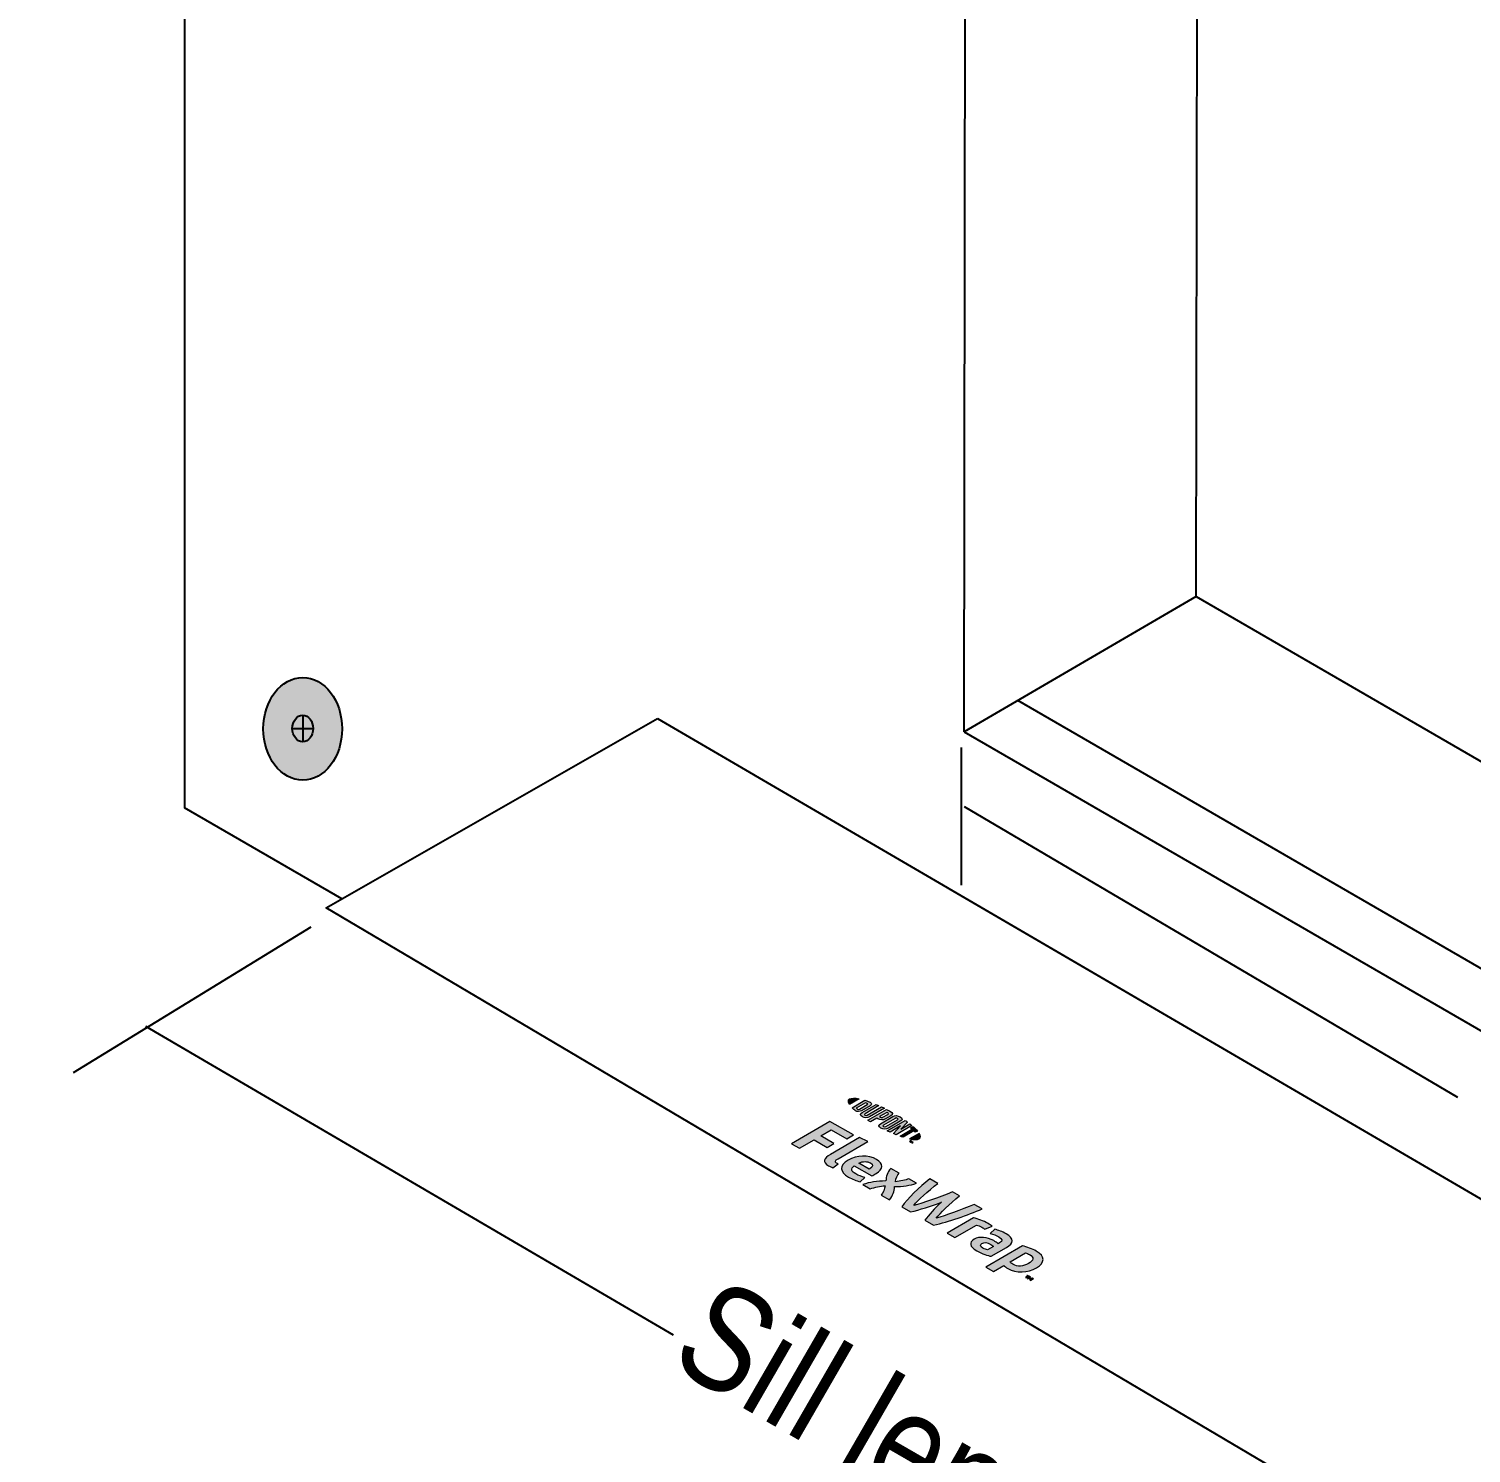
# Model space of a CAD drawing. Header units: inches. Extents: x -26 to 76, y -15 to 22.
# Drawn here: x 1.98 to 3.845, y 5.7 to 7.542 of the extents above; entities that cross this region are included whole.
import ezdxf

# ---------------------------------------------------------------- set-up
doc = ezdxf.new("R2010")
doc.units = ezdxf.units.IN
doc.header["$MEASUREMENT"] = 0
for name, color, linetype, lineweight in [('G-ANNO-TTLB', 7, 'Continuous', 0), ('LOGOS', 7, 'Continuous', 0), ('TYVEK', 7, 'Continuous', 0)]:
    doc.layers.add(name, color=color, linetype=linetype, lineweight=lineweight)

# ---------------------------------------------------------------- blocks, each defined once
blk = doc.blocks.new('Block_117')
at = {"layer": 'TYVEK', "color": 18, "lineweight": 25, "true_color": 0x000000}
for points in [[(2.1878, 7.2129)], [(3.5167, 6.4436)]]:
    blk.add_lwpolyline(points, dxfattribs=at)
blk = doc.blocks.new('Block_127')
at = {"layer": 'TYVEK', "true_color": 0x003b71, "transparency": 33554687}
h = blk.add_hatch(color=156, dxfattribs=at)
h.dxf.hatch_style = 2
edge = h.paths.add_edge_path()
edge.add_ellipse((2.334, 6.6365), major_axis=(0, 0.0664), ratio=0.766948, start_angle=0, end_angle=360)
at = {"layer": 'TYVEK', "color": 252, "lineweight": 25, "true_color": 0x838484}
for p, q in [((2.334, 6.654), (2.334, 6.6198)), ((2.3205, 6.6369), (2.3475, 6.6369))]:
    blk.add_line(p, q, dxfattribs=at)
at = {"layer": 'TYVEK', "color": 18, "lineweight": 25, "true_color": 0x000000}
blk.add_ellipse((2.334, 6.6365), major_axis=(0, 0.0664), ratio=0.766948, dxfattribs=at)
at = {"layer": 'TYVEK', "color": 252, "lineweight": 25, "true_color": 0x838484}
blk.add_ellipse((2.334, 6.6369), major_axis=(0, 0.0171), ratio=0.788846, dxfattribs=at)
blk = doc.blocks.new('Block_125')
at = {"layer": 'TYVEK'}
blk.add_blockref('Block_127', (0, 0), dxfattribs=at)
blk = doc.blocks.new('Block_164')
at = {"layer": 'TYVEK', "color": 240, "lineweight": 25, "true_color": 0xed2327}
blk.add_line((2.8135, 5.8527), (2.131, 6.2517), dxfattribs=at)
blk = doc.blocks.new('Block_567')
at = {"layer": 'LOGOS', "true_color": 0x000000, "transparency": 33554687}
h = blk.add_hatch(color=18, dxfattribs=at)
h.dxf.hatch_style = 2
edge = h.paths.add_edge_path()
edge.add_spline(control_points=[(2.9661, 6.1), (2.9661, 6.1), (3.0157, 6.1288), (3.0157, 6.1288), (3.0157, 6.1288), (3.0462, 6.1114), (3.0462, 6.1114), (3.0462, 6.1114), (3.0375, 6.1063), (3.0375, 6.1063), (3.0375, 6.1063), (3.0173, 6.118), (3.0173, 6.118), (3.0173, 6.118), (3.0039, 6.1101), (3.0039, 6.1101), (3.0039, 6.1101), (3.0209, 6.1004), (3.0209, 6.1004), (3.0209, 6.1004), (3.0122, 6.0954), (3.0122, 6.0954), (3.0122, 6.0954), (2.9952, 6.1051), (2.9952, 6.1051), (2.9952, 6.1051), (2.9764, 6.0942), (2.9764, 6.0942), (2.9764, 6.0942), (2.9661, 6.1), (2.9661, 6.1)], knot_values=[0, 0, 0, 0, 1, 1, 1, 2, 2, 2, 3, 3, 3, 4, 4, 4, 5, 5, 5, 6, 6, 6, 7, 7, 7, 8, 8, 8, 9, 9, 9, 10, 10, 10, 10], degree=3, periodic=0)
h = blk.add_hatch(color=18, dxfattribs=at)
h.dxf.hatch_style = 2
edge = h.paths.add_edge_path()
edge.add_spline(control_points=[(3.0263, 6.0807), (3.0224, 6.0784), (3.0214, 6.0767), (3.0243, 6.075), (3.025, 6.0746), (3.0258, 6.0742), (3.0265, 6.074), (3.0265, 6.074), (3.0195, 6.0691), (3.0195, 6.0691), (3.0179, 6.0697), (3.0154, 6.0708), (3.014, 6.0716), (3.0057, 6.0763), (3.0078, 6.0813), (3.0163, 6.0862), (3.0163, 6.0862), (3.0541, 6.1082), (3.0541, 6.1082), (3.0541, 6.1082), (3.0645, 6.1029), (3.0645, 6.1029), (3.0645, 6.1029), (3.0263, 6.0807), (3.0263, 6.0807)], knot_values=[0, 0, 0, 0, 1, 1, 1, 2, 2, 2, 3, 3, 3, 4, 4, 4, 5, 5, 5, 6, 6, 6, 7, 7, 7, 8, 8, 8, 8], degree=3, periodic=0)
h = blk.add_hatch(color=18, dxfattribs=at)
h.dxf.hatch_style = 2
edge = h.paths.add_edge_path()
edge.add_spline(control_points=[(3.053, 6.0751), (3.053, 6.0751), (3.0666, 6.0673), (3.0666, 6.0673), (3.0666, 6.0673), (3.0674, 6.0678), (3.0674, 6.0678), (3.0714, 6.0701), (3.0722, 6.073), (3.0682, 6.0752), (3.0641, 6.0776), (3.0585, 6.0775), (3.053, 6.0751)], knot_values=[0, 0, 0, 0, 1, 1, 1, 2, 2, 2, 3, 3, 3, 4, 4, 4, 4], degree=3, periodic=0)
edge = h.paths.add_edge_path()
edge.add_spline(control_points=[(3.0547, 6.051), (3.0501, 6.052), (3.0445, 6.0541), (3.0398, 6.0568), (3.0282, 6.0634), (3.0276, 6.0721), (3.0394, 6.0789), (3.0506, 6.0855), (3.0655, 6.0858), (3.076, 6.0798), (3.0854, 6.0744), (3.0849, 6.067), (3.0754, 6.0615), (3.0733, 6.0603), (3.0713, 6.0593), (3.0698, 6.0586), (3.0698, 6.0586), (3.0472, 6.0715), (3.0472, 6.0715), (3.0424, 6.0677), (3.0433, 6.0643), (3.049, 6.061), (3.0525, 6.059), (3.0566, 6.0575), (3.061, 6.0565), (3.061, 6.0565), (3.0547, 6.051), (3.0547, 6.051)], knot_values=[0, 0, 0, 0, 1, 1, 1, 2, 2, 2, 3, 3, 3, 4, 4, 4, 5, 5, 5, 6, 6, 6, 7, 7, 7, 8, 8, 8, 9, 9, 9, 9], degree=3, periodic=0)
h = blk.add_hatch(color=18, dxfattribs=at)
h.dxf.hatch_style = 2
edge = h.paths.add_edge_path()
edge.add_spline(control_points=[(3.088, 6.052), (3.0885, 6.0578), (3.0896, 6.0628), (3.0945, 6.0682), (3.0945, 6.0682), (3.1051, 6.0621), (3.1051, 6.0621), (3.1028, 6.0597), (3.1012, 6.0551), (3.1003, 6.0509), (3.1068, 6.0517), (3.1133, 6.0528), (3.1178, 6.0548), (3.1178, 6.0548), (3.1278, 6.0491), (3.1278, 6.0491), (3.1185, 6.0459), (3.1102, 6.0447), (3.0994, 6.0446), (3.0988, 6.0383), (3.0973, 6.0334), (3.0928, 6.0274), (3.0928, 6.0274), (3.0821, 6.0335), (3.0821, 6.0335), (3.0846, 6.0366), (3.0863, 6.0418), (3.0872, 6.0457), (3.0806, 6.045), (3.0738, 6.0441), (3.0678, 6.0417), (3.0678, 6.0417), (3.0582, 6.0472), (3.0582, 6.0472), (3.0673, 6.0505), (3.0764, 6.0518), (3.088, 6.052)], knot_values=[0, 0, 0, 0, 1, 1, 1, 2, 2, 2, 3, 3, 3, 4, 4, 4, 5, 5, 5, 6, 6, 6, 7, 7, 7, 8, 8, 8, 9, 9, 9, 10, 10, 10, 11, 11, 11, 12, 12, 12, 12], degree=3, periodic=0)
h = blk.add_hatch(color=18, dxfattribs=at)
h.dxf.hatch_style = 2
edge = h.paths.add_edge_path()
edge.add_spline(control_points=[(3.2023, 6.0217), (3.2023, 6.0217), (3.2127, 6.0157), (3.2127, 6.0157), (3.1935, 6.0077), (3.1693, 5.9991), (3.1496, 5.9947), (3.1496, 5.9947), (3.1384, 6.0011), (3.1384, 6.0011), (3.1438, 6.0083), (3.151, 6.0161), (3.16, 6.0244), (3.1457, 6.0192), (3.1322, 6.0149), (3.1198, 6.0118), (3.1198, 6.0118), (3.1086, 6.0183), (3.1086, 6.0183), (3.1164, 6.0295), (3.1309, 6.0437), (3.1447, 6.0548), (3.1447, 6.0548), (3.1551, 6.0488), (3.1551, 6.0488), (3.1423, 6.0389), (3.1296, 6.0268), (3.1242, 6.0204), (3.1356, 6.0234), (3.1566, 6.0301), (3.1742, 6.0379), (3.1742, 6.0379), (3.1833, 6.0326), (3.1833, 6.0326), (3.17, 6.0224), (3.1583, 6.0103), (3.1532, 6.0037), (3.1644, 6.0069), (3.1852, 6.0143), (3.2023, 6.0217)], knot_values=[0, 0, 0, 0, 1, 1, 1, 2, 2, 2, 3, 3, 3, 4, 4, 4, 5, 5, 5, 6, 6, 6, 7, 7, 7, 8, 8, 8, 9, 9, 9, 10, 10, 10, 11, 11, 11, 12, 12, 12, 13, 13, 13, 13], degree=3, periodic=0)
h = blk.add_hatch(color=18, dxfattribs=at)
h.dxf.hatch_style = 2
edge = h.paths.add_edge_path()
edge.add_spline(control_points=[(3.2196, 5.9973), (3.2221, 5.9959), (3.2243, 5.9943), (3.2254, 5.9933), (3.2254, 5.9933), (3.2159, 5.9895), (3.2159, 5.9895), (3.2151, 5.9904), (3.2138, 5.9913), (3.2123, 5.9922), (3.2096, 5.9937), (3.2073, 5.9945), (3.2051, 5.9949), (3.2051, 5.9949), (3.1774, 5.9788), (3.1774, 5.9788), (3.1774, 5.9788), (3.1675, 5.9844), (3.1675, 5.9844), (3.1675, 5.9844), (3.2014, 6.0041), (3.2014, 6.0041), (3.2072, 6.003), (3.2144, 6.0003), (3.2196, 5.9973)], knot_values=[0, 0, 0, 0, 1, 1, 1, 2, 2, 2, 3, 3, 3, 4, 4, 4, 5, 5, 5, 6, 6, 6, 7, 7, 7, 8, 8, 8, 8], degree=3, periodic=0)
h = blk.add_hatch(color=18, dxfattribs=at)
h.dxf.hatch_style = 2
edge = h.paths.add_edge_path()
edge.add_spline(control_points=[(3.2196, 5.9628), (3.2196, 5.9628), (3.2272, 5.9672), (3.2272, 5.9672), (3.2259, 5.9683), (3.2244, 5.9695), (3.2227, 5.9704), (3.2194, 5.9723), (3.2155, 5.9731), (3.2122, 5.9711), (3.2092, 5.9694), (3.2098, 5.9673), (3.2136, 5.9651), (3.2158, 5.9639), (3.218, 5.9631), (3.2196, 5.9628)], knot_values=[0, 0, 0, 0, 1, 1, 1, 2, 2, 2, 3, 3, 3, 4, 4, 4, 5, 5, 5, 5], degree=3, periodic=0)
edge = h.paths.add_edge_path()
edge.add_spline(control_points=[(3.2056, 5.9616), (3.1958, 5.9672), (3.1956, 5.9728), (3.202, 5.9765), (3.209, 5.9806), (3.2189, 5.9796), (3.2276, 5.9748), (3.2296, 5.9736), (3.2318, 5.972), (3.2333, 5.9708), (3.2333, 5.9708), (3.235, 5.9718), (3.235, 5.9718), (3.2394, 5.9743), (3.2389, 5.9769), (3.2341, 5.9796), (3.231, 5.9815), (3.2271, 5.9831), (3.223, 5.9841), (3.223, 5.9841), (3.2289, 5.9895), (3.2289, 5.9895), (3.2332, 5.9885), (3.239, 5.9862), (3.2434, 5.9837), (3.2539, 5.9777), (3.2536, 5.9714), (3.244, 5.9659), (3.244, 5.9659), (3.2243, 5.9545), (3.2243, 5.9545), (3.2199, 5.9553), (3.2127, 5.9575), (3.2056, 5.9616)], knot_values=[0, 0, 0, 0, 1, 1, 1, 2, 2, 2, 3, 3, 3, 4, 4, 4, 5, 5, 5, 6, 6, 6, 7, 7, 7, 8, 8, 8, 9, 9, 9, 10, 10, 10, 11, 11, 11, 11], degree=3, periodic=0)
h = blk.add_hatch(color=18, dxfattribs=at)
h.dxf.hatch_style = 2
edge = h.paths.add_edge_path()
edge.add_spline(control_points=[(3.2522, 5.9442), (3.2585, 5.9406), (3.2652, 5.9411), (3.2725, 5.9453), (3.2789, 5.949), (3.2804, 5.9531), (3.2739, 5.9568), (3.2722, 5.9578), (3.2705, 5.9584), (3.2684, 5.9589), (3.2684, 5.9589), (3.2486, 5.9474), (3.2486, 5.9474), (3.2494, 5.9463), (3.2501, 5.9454), (3.2522, 5.9442)], knot_values=[0, 0, 0, 0, 1, 1, 1, 2, 2, 2, 3, 3, 3, 4, 4, 4, 5, 5, 5, 5], degree=3, periodic=0)
edge = h.paths.add_edge_path()
edge.add_spline(control_points=[(3.2457, 5.9387), (3.2432, 5.9402), (3.2417, 5.9413), (3.2406, 5.9427), (3.2406, 5.9427), (3.2271, 5.9349), (3.2271, 5.9349), (3.2271, 5.9349), (3.2173, 5.9405), (3.2173, 5.9405), (3.2173, 5.9405), (3.2646, 5.968), (3.2646, 5.968), (3.2705, 5.9667), (3.2774, 5.9641), (3.2825, 5.9612), (3.2942, 5.9545), (3.2941, 5.9463), (3.2828, 5.9398), (3.2712, 5.933), (3.2568, 5.9323), (3.2457, 5.9387)], knot_values=[0, 0, 0, 0, 1, 1, 1, 2, 2, 2, 3, 3, 3, 4, 4, 4, 5, 5, 5, 6, 6, 6, 7, 7, 7, 7], degree=3, periodic=0)
h = blk.add_hatch(color=18, dxfattribs=at)
h.dxf.hatch_style = 2
edge = h.paths.add_edge_path()
edge.add_spline(control_points=[(3.2755, 5.9274), (3.275, 5.9267), (3.2747, 5.9261), (3.2745, 5.9255), (3.2756, 5.9256), (3.2765, 5.9258), (3.2777, 5.9261), (3.2777, 5.9261), (3.2788, 5.9255), (3.2788, 5.9255), (3.2788, 5.9255), (3.2751, 5.9234), (3.2751, 5.9234), (3.2751, 5.9234), (3.2742, 5.9239), (3.2742, 5.9239), (3.2742, 5.9239), (3.2759, 5.9249), (3.2759, 5.9249), (3.2759, 5.9249), (3.2765, 5.9252), (3.2765, 5.9252), (3.2757, 5.9251), (3.2747, 5.9249), (3.274, 5.9248), (3.274, 5.9248), (3.2733, 5.9252), (3.2733, 5.9252), (3.2735, 5.9257), (3.2737, 5.9262), (3.274, 5.9267), (3.274, 5.9267), (3.2734, 5.9263), (3.2734, 5.9263), (3.2734, 5.9263), (3.2717, 5.9253), (3.2717, 5.9253), (3.2717, 5.9253), (3.2708, 5.9259), (3.2708, 5.9259), (3.2708, 5.9259), (3.2745, 5.928), (3.2745, 5.928), (3.2745, 5.928), (3.2755, 5.9274), (3.2755, 5.9274)], knot_values=[0, 0, 0, 0, 1, 1, 1, 2, 2, 2, 3, 3, 3, 4, 4, 4, 5, 5, 5, 6, 6, 6, 7, 7, 7, 8, 8, 8, 9, 9, 9, 10, 10, 10, 11, 11, 11, 12, 12, 12, 13, 13, 13, 14, 14, 14, 15, 15, 15, 15], degree=3, periodic=0)
edge = h.paths.add_edge_path()
edge.add_spline(control_points=[(3.2713, 5.9289), (3.2713, 5.9289), (3.2703, 5.9295), (3.2703, 5.9295), (3.2703, 5.9295), (3.2711, 5.9299), (3.2711, 5.9299), (3.2711, 5.9299), (3.2741, 5.9282), (3.2741, 5.9282), (3.2741, 5.9282), (3.2733, 5.9278), (3.2733, 5.9278), (3.2733, 5.9278), (3.2723, 5.9283), (3.2723, 5.9283), (3.2723, 5.9283), (3.2694, 5.9267), (3.2694, 5.9267), (3.2694, 5.9267), (3.2684, 5.9272), (3.2684, 5.9272), (3.2684, 5.9272), (3.2713, 5.9289), (3.2713, 5.9289)], knot_values=[0, 0, 0, 0, 1, 1, 1, 2, 2, 2, 3, 3, 3, 4, 4, 4, 5, 5, 5, 6, 6, 6, 7, 7, 7, 8, 8, 8, 8], degree=3, periodic=0)
at = {"layer": 'LOGOS'}
for points, knots in [([(2.9661, 6.1), (2.9661, 6.1), (3.0157, 6.1288), (3.0157, 6.1288), (3.0157, 6.1288), (3.0462, 6.1114), (3.0462, 6.1114), (3.0462, 6.1114), (3.0375, 6.1063), (3.0375, 6.1063), (3.0375, 6.1063), (3.0173, 6.118), (3.0173, 6.118), (3.0173, 6.118), (3.0039, 6.1101), (3.0039, 6.1101), (3.0039, 6.1101), (3.0209, 6.1004), (3.0209, 6.1004), (3.0209, 6.1004), (3.0122, 6.0954), (3.0122, 6.0954), (3.0122, 6.0954), (2.9952, 6.1051), (2.9952, 6.1051), (2.9952, 6.1051), (2.9764, 6.0942), (2.9764, 6.0942), (2.9764, 6.0942), (2.9661, 6.1), (2.9661, 6.1)], [0, 0, 0, 0, 1, 1, 1, 2, 2, 2, 3, 3, 3, 4, 4, 4, 5, 5, 5, 6, 6, 6, 7, 7, 7, 8, 8, 8, 9, 9, 9, 10, 10, 10, 10]), ([(3.0263, 6.0807), (3.0224, 6.0784), (3.0214, 6.0767), (3.0243, 6.075), (3.025, 6.0746), (3.0258, 6.0742), (3.0265, 6.074), (3.0265, 6.074), (3.0195, 6.0691), (3.0195, 6.0691), (3.0179, 6.0697), (3.0154, 6.0708), (3.014, 6.0716), (3.0057, 6.0763), (3.0078, 6.0813), (3.0163, 6.0862), (3.0163, 6.0862), (3.0541, 6.1082), (3.0541, 6.1082), (3.0541, 6.1082), (3.0645, 6.1029), (3.0645, 6.1029), (3.0645, 6.1029), (3.0263, 6.0807), (3.0263, 6.0807)], [0, 0, 0, 0, 1, 1, 1, 2, 2, 2, 3, 3, 3, 4, 4, 4, 5, 5, 5, 6, 6, 6, 7, 7, 7, 8, 8, 8, 8]), ([(3.0547, 6.051), (3.0501, 6.052), (3.0445, 6.0541), (3.0398, 6.0568), (3.0282, 6.0634), (3.0276, 6.0721), (3.0394, 6.0789), (3.0506, 6.0855), (3.0655, 6.0858), (3.076, 6.0798), (3.0854, 6.0744), (3.0849, 6.067), (3.0754, 6.0615), (3.0733, 6.0603), (3.0713, 6.0593), (3.0698, 6.0586), (3.0698, 6.0586), (3.0472, 6.0715), (3.0472, 6.0715), (3.0424, 6.0677), (3.0433, 6.0643), (3.049, 6.061), (3.0525, 6.059), (3.0566, 6.0575), (3.061, 6.0565), (3.061, 6.0565), (3.0547, 6.051), (3.0547, 6.051)], [0, 0, 0, 0, 1, 1, 1, 2, 2, 2, 3, 3, 3, 4, 4, 4, 5, 5, 5, 6, 6, 6, 7, 7, 7, 8, 8, 8, 9, 9, 9, 9]), ([(3.053, 6.0751), (3.053, 6.0751), (3.0666, 6.0673), (3.0666, 6.0673), (3.0666, 6.0673), (3.0674, 6.0678), (3.0674, 6.0678), (3.0714, 6.0701), (3.0722, 6.073), (3.0682, 6.0752), (3.0641, 6.0776), (3.0585, 6.0775), (3.053, 6.0751)], [0, 0, 0, 0, 1, 1, 1, 2, 2, 2, 3, 3, 3, 4, 4, 4, 4]), ([(3.088, 6.052), (3.0885, 6.0578), (3.0896, 6.0628), (3.0945, 6.0682), (3.0945, 6.0682), (3.1051, 6.0621), (3.1051, 6.0621), (3.1028, 6.0597), (3.1012, 6.0551), (3.1003, 6.0509), (3.1068, 6.0517), (3.1133, 6.0528), (3.1178, 6.0548), (3.1178, 6.0548), (3.1278, 6.0491), (3.1278, 6.0491), (3.1185, 6.0459), (3.1102, 6.0447), (3.0994, 6.0446), (3.0988, 6.0383), (3.0973, 6.0334), (3.0928, 6.0274), (3.0928, 6.0274), (3.0821, 6.0335), (3.0821, 6.0335), (3.0846, 6.0366), (3.0863, 6.0418), (3.0872, 6.0457), (3.0806, 6.045), (3.0738, 6.0441), (3.0678, 6.0417), (3.0678, 6.0417), (3.0582, 6.0472), (3.0582, 6.0472), (3.0673, 6.0505), (3.0764, 6.0518), (3.088, 6.052)], [0, 0, 0, 0, 1, 1, 1, 2, 2, 2, 3, 3, 3, 4, 4, 4, 5, 5, 5, 6, 6, 6, 7, 7, 7, 8, 8, 8, 9, 9, 9, 10, 10, 10, 11, 11, 11, 12, 12, 12, 12]), ([(3.2023, 6.0217), (3.2023, 6.0217), (3.2127, 6.0157), (3.2127, 6.0157), (3.1935, 6.0077), (3.1693, 5.9991), (3.1496, 5.9947), (3.1496, 5.9947), (3.1384, 6.0011), (3.1384, 6.0011), (3.1438, 6.0083), (3.151, 6.0161), (3.16, 6.0244), (3.1457, 6.0192), (3.1322, 6.0149), (3.1198, 6.0118), (3.1198, 6.0118), (3.1086, 6.0183), (3.1086, 6.0183), (3.1164, 6.0295), (3.1309, 6.0437), (3.1447, 6.0548), (3.1447, 6.0548), (3.1551, 6.0488), (3.1551, 6.0488), (3.1423, 6.0389), (3.1296, 6.0268), (3.1242, 6.0204), (3.1356, 6.0234), (3.1566, 6.0301), (3.1742, 6.0379), (3.1742, 6.0379), (3.1833, 6.0326), (3.1833, 6.0326), (3.17, 6.0224), (3.1583, 6.0103), (3.1532, 6.0037), (3.1644, 6.0069), (3.1852, 6.0143), (3.2023, 6.0217)], [0, 0, 0, 0, 1, 1, 1, 2, 2, 2, 3, 3, 3, 4, 4, 4, 5, 5, 5, 6, 6, 6, 7, 7, 7, 8, 8, 8, 9, 9, 9, 10, 10, 10, 11, 11, 11, 12, 12, 12, 13, 13, 13, 13]), ([(3.2196, 5.9973), (3.2221, 5.9959), (3.2243, 5.9943), (3.2254, 5.9933), (3.2254, 5.9933), (3.2159, 5.9895), (3.2159, 5.9895), (3.2151, 5.9904), (3.2138, 5.9913), (3.2123, 5.9922), (3.2096, 5.9937), (3.2073, 5.9945), (3.2051, 5.9949), (3.2051, 5.9949), (3.1774, 5.9788), (3.1774, 5.9788), (3.1774, 5.9788), (3.1675, 5.9844), (3.1675, 5.9844), (3.1675, 5.9844), (3.2014, 6.0041), (3.2014, 6.0041), (3.2072, 6.003), (3.2144, 6.0003), (3.2196, 5.9973)], [0, 0, 0, 0, 1, 1, 1, 2, 2, 2, 3, 3, 3, 4, 4, 4, 5, 5, 5, 6, 6, 6, 7, 7, 7, 8, 8, 8, 8]), ([(3.2056, 5.9616), (3.1958, 5.9672), (3.1956, 5.9728), (3.202, 5.9765), (3.209, 5.9806), (3.2189, 5.9796), (3.2276, 5.9748), (3.2296, 5.9736), (3.2318, 5.972), (3.2333, 5.9708), (3.2333, 5.9708), (3.235, 5.9718), (3.235, 5.9718), (3.2394, 5.9743), (3.2389, 5.9769), (3.2341, 5.9796), (3.231, 5.9815), (3.2271, 5.9831), (3.223, 5.9841), (3.223, 5.9841), (3.2289, 5.9895), (3.2289, 5.9895), (3.2332, 5.9885), (3.239, 5.9862), (3.2434, 5.9837), (3.2539, 5.9777), (3.2536, 5.9714), (3.244, 5.9659), (3.244, 5.9659), (3.2243, 5.9545), (3.2243, 5.9545), (3.2199, 5.9553), (3.2127, 5.9575), (3.2056, 5.9616)], [0, 0, 0, 0, 1, 1, 1, 2, 2, 2, 3, 3, 3, 4, 4, 4, 5, 5, 5, 6, 6, 6, 7, 7, 7, 8, 8, 8, 9, 9, 9, 10, 10, 10, 11, 11, 11, 11]), ([(3.2196, 5.9628), (3.2196, 5.9628), (3.2272, 5.9672), (3.2272, 5.9672), (3.2259, 5.9683), (3.2244, 5.9695), (3.2227, 5.9704), (3.2194, 5.9723), (3.2155, 5.9731), (3.2122, 5.9711), (3.2092, 5.9694), (3.2098, 5.9673), (3.2136, 5.9651), (3.2158, 5.9639), (3.218, 5.9631), (3.2196, 5.9628)], [0, 0, 0, 0, 1, 1, 1, 2, 2, 2, 3, 3, 3, 4, 4, 4, 5, 5, 5, 5]), ([(3.2457, 5.9387), (3.2432, 5.9402), (3.2417, 5.9413), (3.2406, 5.9427), (3.2406, 5.9427), (3.2271, 5.9349), (3.2271, 5.9349), (3.2271, 5.9349), (3.2173, 5.9405), (3.2173, 5.9405), (3.2173, 5.9405), (3.2646, 5.968), (3.2646, 5.968), (3.2705, 5.9667), (3.2774, 5.9641), (3.2825, 5.9612), (3.2942, 5.9545), (3.2941, 5.9463), (3.2828, 5.9398), (3.2712, 5.933), (3.2568, 5.9323), (3.2457, 5.9387)], [0, 0, 0, 0, 1, 1, 1, 2, 2, 2, 3, 3, 3, 4, 4, 4, 5, 5, 5, 6, 6, 6, 7, 7, 7, 7]), ([(3.2522, 5.9442), (3.2585, 5.9406), (3.2652, 5.9411), (3.2725, 5.9453), (3.2789, 5.949), (3.2804, 5.9531), (3.2739, 5.9568), (3.2722, 5.9578), (3.2705, 5.9584), (3.2684, 5.9589), (3.2684, 5.9589), (3.2486, 5.9474), (3.2486, 5.9474), (3.2494, 5.9463), (3.2501, 5.9454), (3.2522, 5.9442)], [0, 0, 0, 0, 1, 1, 1, 2, 2, 2, 3, 3, 3, 4, 4, 4, 5, 5, 5, 5]), ([(3.2713, 5.9289), (3.2713, 5.9289), (3.2703, 5.9295), (3.2703, 5.9295), (3.2703, 5.9295), (3.2711, 5.9299), (3.2711, 5.9299), (3.2711, 5.9299), (3.2741, 5.9282), (3.2741, 5.9282), (3.2741, 5.9282), (3.2733, 5.9278), (3.2733, 5.9278), (3.2733, 5.9278), (3.2723, 5.9283), (3.2723, 5.9283), (3.2723, 5.9283), (3.2694, 5.9267), (3.2694, 5.9267), (3.2694, 5.9267), (3.2684, 5.9272), (3.2684, 5.9272), (3.2684, 5.9272), (3.2713, 5.9289), (3.2713, 5.9289)], [0, 0, 0, 0, 1, 1, 1, 2, 2, 2, 3, 3, 3, 4, 4, 4, 5, 5, 5, 6, 6, 6, 7, 7, 7, 8, 8, 8, 8]), ([(3.2755, 5.9274), (3.275, 5.9267), (3.2747, 5.9261), (3.2745, 5.9255), (3.2756, 5.9256), (3.2765, 5.9258), (3.2777, 5.9261), (3.2777, 5.9261), (3.2788, 5.9255), (3.2788, 5.9255), (3.2788, 5.9255), (3.2751, 5.9234), (3.2751, 5.9234), (3.2751, 5.9234), (3.2742, 5.9239), (3.2742, 5.9239), (3.2742, 5.9239), (3.2759, 5.9249), (3.2759, 5.9249), (3.2759, 5.9249), (3.2765, 5.9252), (3.2765, 5.9252), (3.2757, 5.9251), (3.2747, 5.9249), (3.274, 5.9248), (3.274, 5.9248), (3.2733, 5.9252), (3.2733, 5.9252), (3.2735, 5.9257), (3.2737, 5.9262), (3.274, 5.9267), (3.274, 5.9267), (3.2734, 5.9263), (3.2734, 5.9263), (3.2734, 5.9263), (3.2717, 5.9253), (3.2717, 5.9253), (3.2717, 5.9253), (3.2708, 5.9259), (3.2708, 5.9259), (3.2708, 5.9259), (3.2745, 5.928), (3.2745, 5.928), (3.2745, 5.928), (3.2755, 5.9274), (3.2755, 5.9274)], [0, 0, 0, 0, 1, 1, 1, 2, 2, 2, 3, 3, 3, 4, 4, 4, 5, 5, 5, 6, 6, 6, 7, 7, 7, 8, 8, 8, 9, 9, 9, 10, 10, 10, 11, 11, 11, 12, 12, 12, 13, 13, 13, 14, 14, 14, 15, 15, 15, 15])]:
    blk.add_open_spline(points, degree=3, knots=knots, dxfattribs=at)
blk = doc.blocks.new('Block_568')
at = {"layer": 'LOGOS', "true_color": 0x000000, "transparency": 33554687}
h = blk.add_hatch(color=18, dxfattribs=at)
h.dxf.hatch_style = 2
edge = h.paths.add_edge_path()
edge.add_spline(control_points=[(3.0412, 6.158), (3.0389, 6.1567), (3.039, 6.1542), (3.0411, 6.1509), (3.0411, 6.1509), (3.0535, 6.1581), (3.0535, 6.1581), (3.0478, 6.1593), (3.0435, 6.1593), (3.0412, 6.158)], knot_values=[0, 0, 0, 0, 1, 1, 1, 2, 2, 2, 3, 3, 3, 3], degree=3, periodic=0)
h = blk.add_hatch(color=18, dxfattribs=at)
h.dxf.hatch_style = 2
edge = h.paths.add_edge_path()
edge.add_spline(control_points=[(3.0539, 6.1448), (3.053, 6.1443), (3.0521, 6.1444), (3.0514, 6.1448), (3.0509, 6.1451), (3.0502, 6.1457), (3.0497, 6.1462), (3.0497, 6.1462), (3.0616, 6.1531), (3.0616, 6.1531), (3.0625, 6.1528), (3.0635, 6.1525), (3.064, 6.1521), (3.0647, 6.1517), (3.065, 6.1512), (3.064, 6.1507), (3.064, 6.1507), (3.0539, 6.1448), (3.0539, 6.1448)], knot_values=[0, 0, 0, 0, 1, 1, 1, 2, 2, 2, 3, 3, 3, 4, 4, 4, 5, 5, 5, 6, 6, 6, 6], degree=3, periodic=0)
edge = h.paths.add_edge_path()
edge.add_spline(control_points=[(3.0676, 6.1537), (3.0665, 6.1543), (3.0646, 6.155), (3.0609, 6.1562), (3.0609, 6.1562), (3.0444, 6.1466), (3.0444, 6.1466), (3.0462, 6.1447), (3.0476, 6.1434), (3.0487, 6.1427), (3.0512, 6.1413), (3.0542, 6.1414), (3.0566, 6.1428), (3.0566, 6.1428), (3.0676, 6.1491), (3.0676, 6.1491), (3.07, 6.1506), (3.0701, 6.1523), (3.0676, 6.1537)], knot_values=[0, 0, 0, 0, 1, 1, 1, 2, 2, 2, 3, 3, 3, 4, 4, 4, 5, 5, 5, 6, 6, 6, 6], degree=3, periodic=0)
h = blk.add_hatch(color=18, dxfattribs=at)
h.dxf.hatch_style = 2
edge = h.paths.add_edge_path()
edge.add_spline(control_points=[(3.0638, 6.1369), (3.0629, 6.1363), (3.0619, 6.1362), (3.0609, 6.1369), (3.0599, 6.1377), (3.06, 6.1382), (3.0612, 6.1388), (3.0612, 6.1388), (3.0791, 6.1493), (3.0791, 6.1493), (3.0783, 6.1497), (3.0763, 6.1505), (3.0754, 6.1509), (3.0754, 6.1509), (3.0572, 6.1403), (3.0572, 6.1403), (3.0543, 6.1387), (3.0546, 6.1372), (3.0576, 6.135), (3.0603, 6.1331), (3.0638, 6.1329), (3.067, 6.1348), (3.067, 6.1348), (3.0862, 6.1459), (3.0862, 6.1459), (3.0855, 6.1462), (3.0832, 6.1474), (3.0825, 6.1477), (3.0825, 6.1477), (3.0638, 6.1369), (3.0638, 6.1369)], knot_values=[0, 0, 0, 0, 1, 1, 1, 2, 2, 2, 3, 3, 3, 4, 4, 4, 5, 5, 5, 6, 6, 6, 7, 7, 7, 8, 8, 8, 9, 9, 9, 10, 10, 10, 10], degree=3, periodic=0)
h = blk.add_hatch(color=18, dxfattribs=at)
h.dxf.hatch_style = 2
edge = h.paths.add_edge_path()
edge.add_spline(control_points=[(3.0842, 6.1343), (3.0832, 6.1337), (3.0823, 6.1336), (3.0809, 6.1344), (3.0809, 6.1344), (3.0797, 6.1351), (3.0797, 6.1351), (3.0797, 6.1351), (3.0892, 6.1406), (3.0892, 6.1406), (3.0898, 6.1403), (3.0901, 6.1402), (3.0904, 6.14), (3.0919, 6.1391), (3.0916, 6.1386), (3.0906, 6.138), (3.0906, 6.138), (3.0842, 6.1343), (3.0842, 6.1343)], knot_values=[0, 0, 0, 0, 1, 1, 1, 2, 2, 2, 3, 3, 3, 4, 4, 4, 5, 5, 5, 6, 6, 6, 6], degree=3, periodic=0)
edge = h.paths.add_edge_path()
edge.add_spline(control_points=[(3.094, 6.1418), (3.0934, 6.1422), (3.0911, 6.1434), (3.089, 6.1445), (3.089, 6.1445), (3.0648, 6.1304), (3.0648, 6.1304), (3.0655, 6.13), (3.0672, 6.1289), (3.0681, 6.1284), (3.0681, 6.1284), (3.0763, 6.1331), (3.0763, 6.1331), (3.0763, 6.1331), (3.0777, 6.1324), (3.0777, 6.1324), (3.0813, 6.1303), (3.0843, 6.1304), (3.0874, 6.1322), (3.0874, 6.1322), (3.0945, 6.1363), (3.0945, 6.1363), (3.0975, 6.138), (3.0974, 6.1399), (3.094, 6.1418)], knot_values=[0, 0, 0, 0, 1, 1, 1, 2, 2, 2, 3, 3, 3, 4, 4, 4, 5, 5, 5, 6, 6, 6, 7, 7, 7, 8, 8, 8, 8], degree=3, periodic=0)
h = blk.add_hatch(color=18, dxfattribs=at)
h.dxf.hatch_style = 2
edge = h.paths.add_edge_path()
edge.add_spline(control_points=[(3.088, 6.1224), (3.0871, 6.1218), (3.0862, 6.1217), (3.085, 6.1224), (3.0837, 6.1231), (3.0839, 6.1236), (3.0849, 6.1242), (3.0849, 6.1242), (3.1, 6.1329), (3.1, 6.1329), (3.1009, 6.1335), (3.1018, 6.1336), (3.103, 6.1329), (3.1042, 6.1322), (3.104, 6.1317), (3.1031, 6.1311), (3.1031, 6.1311), (3.088, 6.1224), (3.088, 6.1224)], knot_values=[0, 0, 0, 0, 1, 1, 1, 2, 2, 2, 3, 3, 3, 4, 4, 4, 5, 5, 5, 6, 6, 6, 6], degree=3, periodic=0)
edge = h.paths.add_edge_path()
edge.add_spline(control_points=[(3.1064, 6.1348), (3.1034, 6.1367), (3.1001, 6.137), (3.0969, 6.1352), (3.0969, 6.1352), (3.0811, 6.126), (3.0811, 6.126), (3.0778, 6.124), (3.0781, 6.1223), (3.0816, 6.1204), (3.085, 6.1186), (3.088, 6.1184), (3.0915, 6.1204), (3.0915, 6.1204), (3.1066, 6.1292), (3.1066, 6.1292), (3.11, 6.1312), (3.1097, 6.1328), (3.1064, 6.1348)], knot_values=[0, 0, 0, 0, 1, 1, 1, 2, 2, 2, 3, 3, 3, 4, 4, 4, 5, 5, 5, 6, 6, 6, 6], degree=3, periodic=0)
h = blk.add_hatch(color=18, dxfattribs=at)
h.dxf.hatch_style = 2
edge = h.paths.add_edge_path()
edge.add_spline(control_points=[(3.1075, 6.1187), (3.1075, 6.1187), (3.116, 6.128), (3.116, 6.128), (3.1151, 6.1287), (3.1139, 6.1295), (3.1131, 6.1301), (3.1131, 6.1301), (3.0899, 6.1166), (3.0899, 6.1166), (3.0906, 6.1163), (3.0925, 6.1154), (3.0935, 6.1149), (3.0935, 6.1149), (3.1069, 6.123), (3.1069, 6.123), (3.1069, 6.123), (3.0978, 6.1131), (3.0978, 6.1131), (3.0988, 6.1127), (3.1003, 6.1121), (3.1012, 6.1117), (3.1012, 6.1117), (3.1216, 6.1235), (3.1216, 6.1235), (3.1209, 6.1241), (3.1196, 6.1252), (3.119, 6.1257), (3.119, 6.1257), (3.1075, 6.1187), (3.1075, 6.1187)], knot_values=[0, 0, 0, 0, 1, 1, 1, 2, 2, 2, 3, 3, 3, 4, 4, 4, 5, 5, 5, 6, 6, 6, 7, 7, 7, 8, 8, 8, 9, 9, 9, 10, 10, 10, 10], degree=3, periodic=0)
h = blk.add_hatch(color=18, dxfattribs=at)
h.dxf.hatch_style = 2
edge = h.paths.add_edge_path()
edge.add_spline(control_points=[(3.1198, 6.1205), (3.1205, 6.1199), (3.1211, 6.1194), (3.1218, 6.1188), (3.1218, 6.1188), (3.1063, 6.1098), (3.1063, 6.1098), (3.1073, 6.1095), (3.109, 6.1089), (3.1102, 6.1085), (3.1102, 6.1085), (3.1241, 6.1166), (3.1241, 6.1166), (3.1248, 6.116), (3.1254, 6.1153), (3.1259, 6.1148), (3.1259, 6.1148), (3.1289, 6.1165), (3.1289, 6.1165), (3.1273, 6.1184), (3.1254, 6.1203), (3.123, 6.1224), (3.123, 6.1224), (3.1198, 6.1205), (3.1198, 6.1205)], knot_values=[0, 0, 0, 0, 1, 1, 1, 2, 2, 2, 3, 3, 3, 4, 4, 4, 5, 5, 5, 6, 6, 6, 7, 7, 7, 8, 8, 8, 8], degree=3, periodic=0)
h = blk.add_hatch(color=18, dxfattribs=at)
h.dxf.hatch_style = 2
edge = h.paths.add_edge_path()
edge.add_spline(control_points=[(3.1217, 6.1031), (3.1217, 6.1031), (3.1221, 6.1029), (3.1221, 6.1029), (3.1221, 6.1029), (3.1218, 6.1021), (3.1218, 6.1021), (3.1218, 6.1021), (3.1232, 6.1023), (3.1232, 6.1023), (3.1232, 6.1023), (3.1235, 6.1021), (3.1235, 6.1021), (3.1235, 6.1021), (3.1217, 6.101), (3.1217, 6.101), (3.1217, 6.101), (3.1214, 6.1012), (3.1214, 6.1012), (3.1214, 6.1012), (3.1227, 6.102), (3.1227, 6.102), (3.1227, 6.102), (3.1213, 6.1018), (3.1213, 6.1018), (3.1213, 6.1018), (3.1212, 6.1018), (3.1212, 6.1018), (3.1212, 6.1018), (3.1215, 6.1026), (3.1215, 6.1026), (3.1215, 6.1026), (3.1203, 6.1019), (3.1203, 6.1019), (3.1203, 6.1019), (3.1199, 6.1021), (3.1199, 6.1021), (3.1199, 6.1021), (3.1217, 6.1031), (3.1217, 6.1031)], knot_values=[0, 0, 0, 0, 1, 1, 1, 2, 2, 2, 3, 3, 3, 4, 4, 4, 5, 5, 5, 6, 6, 6, 7, 7, 7, 8, 8, 8, 9, 9, 9, 10, 10, 10, 11, 11, 11, 12, 12, 12, 13, 13, 13, 13], degree=3, periodic=0)
edge = h.paths.add_edge_path()
edge.add_spline(control_points=[(3.1201, 6.1037), (3.1201, 6.1037), (3.1196, 6.104), (3.1196, 6.104), (3.1196, 6.104), (3.1199, 6.1042), (3.1199, 6.1042), (3.1199, 6.1042), (3.1213, 6.1033), (3.1213, 6.1033), (3.1213, 6.1033), (3.121, 6.1031), (3.121, 6.1031), (3.121, 6.1031), (3.1205, 6.1035), (3.1205, 6.1035), (3.1205, 6.1035), (3.119, 6.1026), (3.119, 6.1026), (3.119, 6.1026), (3.1186, 6.1028), (3.1186, 6.1028), (3.1186, 6.1028), (3.1201, 6.1037), (3.1201, 6.1037)], knot_values=[0, 0, 0, 0, 1, 1, 1, 2, 2, 2, 3, 3, 3, 4, 4, 4, 5, 5, 5, 6, 6, 6, 7, 7, 7, 8, 8, 8, 8], degree=3, periodic=0)
h = blk.add_hatch(color=18, dxfattribs=at)
h.dxf.hatch_style = 2
edge = h.paths.add_edge_path()
edge.add_spline(control_points=[(3.131, 6.1064), (3.1288, 6.1051), (3.1244, 6.1051), (3.1187, 6.1063), (3.1187, 6.1063), (3.1311, 6.1135), (3.1311, 6.1135), (3.1332, 6.1102), (3.1333, 6.1077), (3.131, 6.1064)], knot_values=[0, 0, 0, 0, 1, 1, 1, 2, 2, 2, 3, 3, 3, 3], degree=3, periodic=0)
at = {"layer": 'LOGOS'}
for points, knots in [([(3.0412, 6.158), (3.0389, 6.1567), (3.039, 6.1542), (3.0411, 6.1509), (3.0411, 6.1509), (3.0535, 6.1581), (3.0535, 6.1581), (3.0478, 6.1593), (3.0435, 6.1593), (3.0412, 6.158)], [0, 0, 0, 0, 1, 1, 1, 2, 2, 2, 3, 3, 3, 3]), ([(3.0676, 6.1537), (3.0665, 6.1543), (3.0646, 6.155), (3.0609, 6.1562), (3.0609, 6.1562), (3.0444, 6.1466), (3.0444, 6.1466), (3.0462, 6.1447), (3.0476, 6.1434), (3.0487, 6.1427), (3.0512, 6.1413), (3.0542, 6.1414), (3.0566, 6.1428), (3.0566, 6.1428), (3.0676, 6.1491), (3.0676, 6.1491), (3.07, 6.1506), (3.0701, 6.1523), (3.0676, 6.1537)], [0, 0, 0, 0, 1, 1, 1, 2, 2, 2, 3, 3, 3, 4, 4, 4, 5, 5, 5, 6, 6, 6, 6]), ([(3.0539, 6.1448), (3.053, 6.1443), (3.0521, 6.1444), (3.0514, 6.1448), (3.0509, 6.1451), (3.0502, 6.1457), (3.0497, 6.1462), (3.0497, 6.1462), (3.0616, 6.1531), (3.0616, 6.1531), (3.0625, 6.1528), (3.0635, 6.1525), (3.064, 6.1521), (3.0647, 6.1517), (3.065, 6.1512), (3.064, 6.1507), (3.064, 6.1507), (3.0539, 6.1448), (3.0539, 6.1448)], [0, 0, 0, 0, 1, 1, 1, 2, 2, 2, 3, 3, 3, 4, 4, 4, 5, 5, 5, 6, 6, 6, 6]), ([(3.0638, 6.1369), (3.0629, 6.1363), (3.0619, 6.1362), (3.0609, 6.1369), (3.0599, 6.1377), (3.06, 6.1382), (3.0612, 6.1388), (3.0612, 6.1388), (3.0791, 6.1493), (3.0791, 6.1493), (3.0783, 6.1497), (3.0763, 6.1505), (3.0754, 6.1509), (3.0754, 6.1509), (3.0572, 6.1403), (3.0572, 6.1403), (3.0543, 6.1387), (3.0546, 6.1372), (3.0576, 6.135), (3.0603, 6.1331), (3.0638, 6.1329), (3.067, 6.1348), (3.067, 6.1348), (3.0862, 6.1459), (3.0862, 6.1459), (3.0855, 6.1462), (3.0832, 6.1474), (3.0825, 6.1477), (3.0825, 6.1477), (3.0638, 6.1369), (3.0638, 6.1369)], [0, 0, 0, 0, 1, 1, 1, 2, 2, 2, 3, 3, 3, 4, 4, 4, 5, 5, 5, 6, 6, 6, 7, 7, 7, 8, 8, 8, 9, 9, 9, 10, 10, 10, 10]), ([(3.094, 6.1418), (3.0934, 6.1422), (3.0911, 6.1434), (3.089, 6.1445), (3.089, 6.1445), (3.0648, 6.1304), (3.0648, 6.1304), (3.0655, 6.13), (3.0672, 6.1289), (3.0681, 6.1284), (3.0681, 6.1284), (3.0763, 6.1331), (3.0763, 6.1331), (3.0763, 6.1331), (3.0777, 6.1324), (3.0777, 6.1324), (3.0813, 6.1303), (3.0843, 6.1304), (3.0874, 6.1322), (3.0874, 6.1322), (3.0945, 6.1363), (3.0945, 6.1363), (3.0975, 6.138), (3.0974, 6.1399), (3.094, 6.1418)], [0, 0, 0, 0, 1, 1, 1, 2, 2, 2, 3, 3, 3, 4, 4, 4, 5, 5, 5, 6, 6, 6, 7, 7, 7, 8, 8, 8, 8]), ([(3.1064, 6.1348), (3.1034, 6.1367), (3.1001, 6.137), (3.0969, 6.1352), (3.0969, 6.1352), (3.0811, 6.126), (3.0811, 6.126), (3.0778, 6.124), (3.0781, 6.1223), (3.0816, 6.1204), (3.085, 6.1186), (3.088, 6.1184), (3.0915, 6.1204), (3.0915, 6.1204), (3.1066, 6.1292), (3.1066, 6.1292), (3.11, 6.1312), (3.1097, 6.1328), (3.1064, 6.1348)], [0, 0, 0, 0, 1, 1, 1, 2, 2, 2, 3, 3, 3, 4, 4, 4, 5, 5, 5, 6, 6, 6, 6]), ([(3.0842, 6.1343), (3.0832, 6.1337), (3.0823, 6.1336), (3.0809, 6.1344), (3.0809, 6.1344), (3.0797, 6.1351), (3.0797, 6.1351), (3.0797, 6.1351), (3.0892, 6.1406), (3.0892, 6.1406), (3.0898, 6.1403), (3.0901, 6.1402), (3.0904, 6.14), (3.0919, 6.1391), (3.0916, 6.1386), (3.0906, 6.138), (3.0906, 6.138), (3.0842, 6.1343), (3.0842, 6.1343)], [0, 0, 0, 0, 1, 1, 1, 2, 2, 2, 3, 3, 3, 4, 4, 4, 5, 5, 5, 6, 6, 6, 6]), ([(3.088, 6.1224), (3.0871, 6.1218), (3.0862, 6.1217), (3.085, 6.1224), (3.0837, 6.1231), (3.0839, 6.1236), (3.0849, 6.1242), (3.0849, 6.1242), (3.1, 6.1329), (3.1, 6.1329), (3.1009, 6.1335), (3.1018, 6.1336), (3.103, 6.1329), (3.1042, 6.1322), (3.104, 6.1317), (3.1031, 6.1311), (3.1031, 6.1311), (3.088, 6.1224), (3.088, 6.1224)], [0, 0, 0, 0, 1, 1, 1, 2, 2, 2, 3, 3, 3, 4, 4, 4, 5, 5, 5, 6, 6, 6, 6]), ([(3.1075, 6.1187), (3.1075, 6.1187), (3.116, 6.128), (3.116, 6.128), (3.1151, 6.1287), (3.1139, 6.1295), (3.1131, 6.1301), (3.1131, 6.1301), (3.0899, 6.1166), (3.0899, 6.1166), (3.0906, 6.1163), (3.0925, 6.1154), (3.0935, 6.1149), (3.0935, 6.1149), (3.1069, 6.123), (3.1069, 6.123), (3.1069, 6.123), (3.0978, 6.1131), (3.0978, 6.1131), (3.0988, 6.1127), (3.1003, 6.1121), (3.1012, 6.1117), (3.1012, 6.1117), (3.1216, 6.1235), (3.1216, 6.1235), (3.1209, 6.1241), (3.1196, 6.1252), (3.119, 6.1257), (3.119, 6.1257), (3.1075, 6.1187), (3.1075, 6.1187)], [0, 0, 0, 0, 1, 1, 1, 2, 2, 2, 3, 3, 3, 4, 4, 4, 5, 5, 5, 6, 6, 6, 7, 7, 7, 8, 8, 8, 9, 9, 9, 10, 10, 10, 10]), ([(3.1198, 6.1205), (3.1205, 6.1199), (3.1211, 6.1194), (3.1218, 6.1188), (3.1218, 6.1188), (3.1063, 6.1098), (3.1063, 6.1098), (3.1073, 6.1095), (3.109, 6.1089), (3.1102, 6.1085), (3.1102, 6.1085), (3.1241, 6.1166), (3.1241, 6.1166), (3.1248, 6.116), (3.1254, 6.1153), (3.1259, 6.1148), (3.1259, 6.1148), (3.1289, 6.1165), (3.1289, 6.1165), (3.1273, 6.1184), (3.1254, 6.1203), (3.123, 6.1224), (3.123, 6.1224), (3.1198, 6.1205), (3.1198, 6.1205)], [0, 0, 0, 0, 1, 1, 1, 2, 2, 2, 3, 3, 3, 4, 4, 4, 5, 5, 5, 6, 6, 6, 7, 7, 7, 8, 8, 8, 8]), ([(3.1201, 6.1037), (3.1201, 6.1037), (3.1196, 6.104), (3.1196, 6.104), (3.1196, 6.104), (3.1199, 6.1042), (3.1199, 6.1042), (3.1199, 6.1042), (3.1213, 6.1033), (3.1213, 6.1033), (3.1213, 6.1033), (3.121, 6.1031), (3.121, 6.1031), (3.121, 6.1031), (3.1205, 6.1035), (3.1205, 6.1035), (3.1205, 6.1035), (3.119, 6.1026), (3.119, 6.1026), (3.119, 6.1026), (3.1186, 6.1028), (3.1186, 6.1028), (3.1186, 6.1028), (3.1201, 6.1037), (3.1201, 6.1037)], [0, 0, 0, 0, 1, 1, 1, 2, 2, 2, 3, 3, 3, 4, 4, 4, 5, 5, 5, 6, 6, 6, 7, 7, 7, 8, 8, 8, 8]), ([(3.131, 6.1064), (3.1288, 6.1051), (3.1244, 6.1051), (3.1187, 6.1063), (3.1187, 6.1063), (3.1311, 6.1135), (3.1311, 6.1135), (3.1332, 6.1102), (3.1333, 6.1077), (3.131, 6.1064)], [0, 0, 0, 0, 1, 1, 1, 2, 2, 2, 3, 3, 3, 3]), ([(3.1217, 6.1031), (3.1217, 6.1031), (3.1221, 6.1029), (3.1221, 6.1029), (3.1221, 6.1029), (3.1218, 6.1021), (3.1218, 6.1021), (3.1218, 6.1021), (3.1232, 6.1023), (3.1232, 6.1023), (3.1232, 6.1023), (3.1235, 6.1021), (3.1235, 6.1021), (3.1235, 6.1021), (3.1217, 6.101), (3.1217, 6.101), (3.1217, 6.101), (3.1214, 6.1012), (3.1214, 6.1012), (3.1214, 6.1012), (3.1227, 6.102), (3.1227, 6.102), (3.1227, 6.102), (3.1213, 6.1018), (3.1213, 6.1018), (3.1213, 6.1018), (3.1212, 6.1018), (3.1212, 6.1018), (3.1212, 6.1018), (3.1215, 6.1026), (3.1215, 6.1026), (3.1215, 6.1026), (3.1203, 6.1019), (3.1203, 6.1019), (3.1203, 6.1019), (3.1199, 6.1021), (3.1199, 6.1021), (3.1199, 6.1021), (3.1217, 6.1031), (3.1217, 6.1031)], [0, 0, 0, 0, 1, 1, 1, 2, 2, 2, 3, 3, 3, 4, 4, 4, 5, 5, 5, 6, 6, 6, 7, 7, 7, 8, 8, 8, 9, 9, 9, 10, 10, 10, 11, 11, 11, 12, 12, 12, 13, 13, 13, 13])]:
    blk.add_open_spline(points, degree=3, knots=knots, dxfattribs=at)
blk = doc.blocks.new('Block_566')
at = {"layer": 'LOGOS'}
for name in ['Block_568', 'Block_567']:
    blk.add_blockref(name, (0, 0), dxfattribs=at)

msp = doc.modelspace()

# ---------------------------------------------------------------- hatches: boundary and pattern name
at = {"layer": 'G-ANNO-TTLB', "true_color": 0xb9529f, "transparency": 33554687}
h = msp.add_hatch(color=233, dxfattribs=at)
edge = h.paths.add_edge_path()
edge.add_spline(control_points=[(20.0342, -15.1346), (20.0342, -15.1346), (-20.6658, -15.1346), (-20.6658, -15.1346), (-20.6658, -15.1346), (-20.6658, 19.0008), (-20.6658, 19.0008), (-20.6658, 19.0008), (20.0342, 19.0008), (20.0342, 19.0008), (20.0342, 19.0008), (20.0342, -15.1346), (20.0342, -15.1346)], knot_values=[0, 0, 0, 0, 1, 1, 1, 2, 2, 2, 3, 3, 3, 4, 4, 4, 4], degree=3, periodic=0)
edge = h.paths.add_edge_path()
edge.add_spline(control_points=[(-20.5408, 18.8757), (-20.5408, 18.8757), (-20.5408, -15.0095), (-20.5408, -15.0095), (-20.5408, -15.0095), (19.9092, -15.0095), (19.9092, -15.0095), (19.9092, -15.0095), (19.9092, 18.8757), (19.9092, 18.8757), (19.9092, 18.8757), (-20.5408, 18.8757), (-20.5408, 18.8757)], knot_values=[0, 0, 0, 0, 1, 1, 1, 2, 2, 2, 3, 3, 3, 4, 4, 4, 4], degree=3, periodic=0)
edge.add_line((-20.5408, 18.8757), (-20.5408, 18.8757))

# ---------------------------------------------------------------- linework, layer by layer
at = {"layer": 'G-ANNO-TTLB'}
for points in [[(20.0342, -15.1346), (20.0342, -15.1346), (-20.6658, -15.1346), (-20.6658, -15.1346), (-20.6658, -15.1346), (-20.6658, 19.0008), (-20.6658, 19.0008), (-20.6658, 19.0008), (20.0342, 19.0008), (20.0342, 19.0008), (20.0342, 19.0008), (20.0342, -15.1346), (20.0342, -15.1346)], [(-20.5408, 18.8757), (-20.5408, 18.8757), (-20.5408, -15.0095), (-20.5408, -15.0095), (-20.5408, -15.0095), (19.9092, -15.0095), (19.9092, -15.0095), (19.9092, -15.0095), (19.9092, 18.8757), (19.9092, 18.8757), (19.9092, 18.8757), (-20.5408, 18.8757), (-20.5408, 18.8757)]]:
    msp.add_open_spline(points, degree=3, knots=[0, 0, 0, 0, 1, 1, 1, 2, 2, 2, 3, 3, 3, 4, 4, 4, 4], dxfattribs=at)
at = {"layer": 'TYVEK', "color": 18, "lineweight": 25, "true_color": 0x000000}
for p, q in [((2.181, 13.0809), (2.181, 6.5344)), ((3.1894, 6.6327), (3.1944, 11.3156)), ((3.4894, 6.8074), (3.4966, 11.1444)), ((3.4894, 6.8074), (3.1894, 6.6327)), ((3.1894, 6.6327), (4.7786, 5.7127)), ((2.3844, 6.4167), (2.181, 6.5344))]:
    msp.add_line(p, q, dxfattribs=at)
at = {"layer": 'TYVEK', "color": 33, "lineweight": 25, "true_color": 0xcb9865}
msp.add_line((3.4894, 6.8074), (4.7786, 6.0604), dxfattribs=at)
at = {"layer": 'TYVEK', "color": 2, "lineweight": 25, "true_color": 0xf5eb12}
msp.add_line((3.2583, 6.6737), (4.7786, 5.7935), dxfattribs=at)
at = {"layer": 'TYVEK', "color": 240, "lineweight": 25, "true_color": 0xed2327}
for p, q in [((3.186, 6.4342), (3.186, 6.6125)), ((3.1894, 6.5361), (3.8271, 6.1601)), ((2.3445, 6.38), (2.0374, 6.1917))]:
    msp.add_line(p, q, dxfattribs=at)
at = {"layer": 'TYVEK', "color": 133, "lineweight": 25, "true_color": 0x70ccdd}
msp.add_lwpolyline([(2.7926, 6.65), (5.2865, 5.1948), (4.8408, 4.94), (2.3643, 6.4052)], close=True, dxfattribs=at)
at = {"layer": 'TYVEK', "color": 18, "lineweight": 18, "true_color": 0x000000}
msp.add_lwpolyline([(3.1944, 6.6309)], dxfattribs=at)

# ---------------------------------------------------------------- block references
at = {"layer": 'LOGOS'}
msp.add_blockref('Block_566', (0, 0), dxfattribs=at)
at = {"layer": 'TYVEK'}
for name in ['Block_125', 'Block_117', 'Block_164']:
    msp.add_blockref(name, (0, 0), dxfattribs=at)

# ---------------------------------------------------------------- texts
at = {"layer": 'TYVEK', "insert": (2.7846, 5.7801), "char_height": 0.2, "attachment_point": 7, "rotation": 330.0001}
msp.add_mtext('\\C240;\\c2565101;\\FArial Narrow|b0|i0|c1;\\H0.134569;\\W1.007294;Sill length +12"', dxfattribs=at)

doc.saveas('drawing.dxf')
